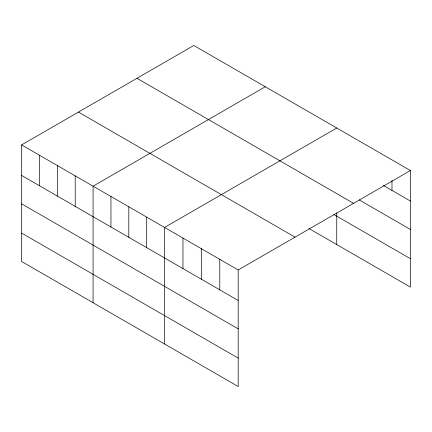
<?xml version="1.0" encoding="UTF-8"?>
<svg xmlns="http://www.w3.org/2000/svg" width="432" height="432" viewBox="0 0 432 432"><rect width="100%" height="100%" fill="white"/><g stroke="black" fill="none" stroke-linecap="round" stroke-linejoin="round"><path stroke-width="0.65" d="M21.6 144.904L238.194 269.957L238.194 386.516L21.6 261.468L21.6 144.904L193.806 45.484L410.4 170.532L410.4 287.096L309.091 228.604M265.28 86.751L93.074 186.17L93.074 302.735M336.755 128.018L164.554 227.437L164.554 344.002M238.194 269.957L410.4 170.532M383.357 185.447L410.4 201.058M359.197 199.886L410.4 229.451M136.976 78.295L353.57 203.342M333.877 214.52L410.4 258.703M78.43 112.093L295.024 237.146M21.6 175.424L238.194 300.478M21.6 203.818L238.194 328.871M21.6 233.075L238.194 358.123M391.991 180.473L391.991 190.426M336.755 212.863L336.755 244.577M219.785 259.324L219.785 289.85M201.377 248.697L201.377 279.218M182.963 238.064L182.963 268.591M146.686 217.123L146.686 247.644M128.817 206.804L128.817 237.325M110.948 196.49L110.948 227.011M75.206 175.856L75.206 206.377M57.337 165.537L57.337 196.058M39.469 155.223L39.469 185.744"/></g></svg>
